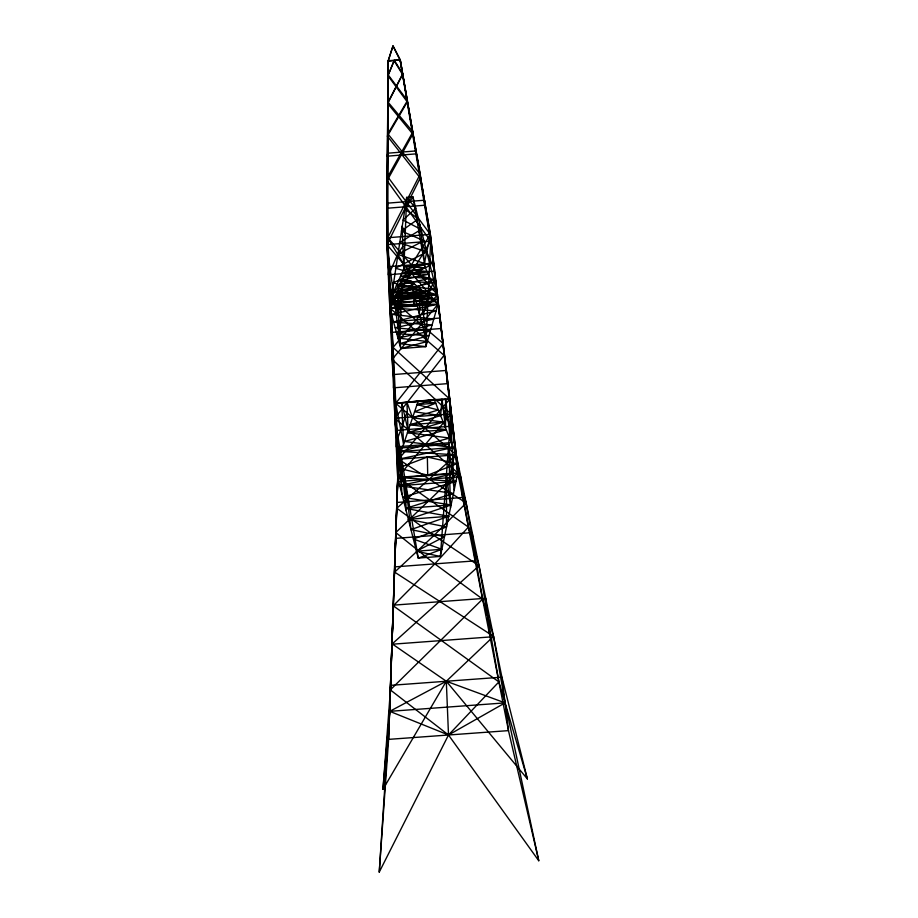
<?xml version="1.0" encoding="UTF-8"?>
<svg xmlns="http://www.w3.org/2000/svg" width="918" height="918" viewBox="0 0 918 918"><rect width="100%" height="100%" fill="white"/><g stroke="black" fill="none" stroke-linecap="round" stroke-linejoin="round"><path stroke-width="1.38" d="M440.376 556.423L450.933 413.926L392.17 359.374L438.058 304.168L410.61 280.77L401.717 281.47L389.806 307.955L436.13 310.846L393.661 322.161L432.08 324.926L396.783 333.704L428.981 335.667L399.491 343.665L425.826 346.625L430.668 241.193L387.086 180.685L412.825 134.097L387.671 103.527L402.577 74.507L394.109 60.749L387.947 75.701L407.294 101.944L387.362 136.151L420.226 178.035L386.903 244.658L438.058 304.168L391.538 314.335L433.778 319.028L395.188 327.806L430.301 331.088L397.976 338.088L427.306 341.496L400.822 348.576L386.903 244.658L387.775 237.751L420.18 174.179L387.866 133.856L407.443 100.601L388.234 74.943L394.292 60.255L402.727 73.773L388.062 102.173L412.916 131.836L387.752 176.772L430.324 234.377L424.093 264.946L437.45 294.747L438.058 304.168L425.826 346.625L400.822 348.576L389.806 307.955L406.651 197.381L412.928 196.877L437.45 294.747L393.03 347.452L449.786 399.135L454.192 489.982L448.684 444.312L399.846 448.053L401.9 493.953L394.866 418.241L395.704 403.312L434.237 399.559L456.257 454.835L501.916 677.163L508.48 730.625L388.612 739.369L398.481 459.241L394.866 418.241L393.03 347.452L389.806 307.955L387.775 237.751L388.325 60.737L400.271 59.762L388.084 61.242L392.996 45.9L400.133 60.267L430.668 241.193L449.786 399.135L457.749 472.862L440.376 556.423L418.229 558.087L397.701 477.44L395.704 403.312L392.17 359.374L390.678 298.407L386.903 244.658L388.084 61.242L392.996 45.9L400.271 59.762L430.324 234.377L456.257 454.835L457.749 472.862L508.48 730.625L538.751 860.74L448.5 734.997L390.322 689.888L398.481 459.241L387.775 237.751L387.086 180.685L388.199 60.99L386.903 244.658L397.701 477.44L388.612 739.369L379.249 872.1L448.5 734.997L498.887 681.902L479.047 565.798L468.409 527.081L456.257 454.835L430.668 241.193L420.18 174.179L400.202 60.014L430.324 234.377L457.749 472.862L466.149 502.972L482.593 599.121L493.54 636.381L505.072 702.878L538.751 860.74M445.643 399.25L445.528 427.914L442.074 399.341L406.892 402.061L408.131 430.794L401.717 402.635L445.643 399.25L450.612 440.674L449.786 399.135L434.237 399.559M413.926 306.061L414.064 296.583L437.748 299.383L413.926 306.061L390.253 303.112L414.064 296.583M379.249 872.1L389.737 711.335L390.322 689.888L482.593 599.121L434.811 563.881L395.784 532.555L398.481 459.241L418.287 400.787M418.229 558.087L394.866 418.241L450.933 413.926L397.701 477.44L468.409 527.081L434.811 563.881L393.248 605.788L389.737 711.335L382.944 789.365L446.309 681.248L493.54 636.381L394.637 572.121L395.784 532.555L457.749 472.862L394.866 418.241L444.06 355.346L389.806 307.955L430.668 241.193L430.324 234.377L387.775 237.751L404.93 266.461L390.678 298.407L443.222 343.539L395.704 403.312L403.553 444.278L401.717 402.635M419.342 313.772L420.318 289.044L426.973 342.644L410.61 280.77L399.892 285.521L418.436 287.437L396.863 292.245L425.091 293.117L394.097 298.407L388.601 281.631M382.944 789.365L390.781 685.333L501.916 677.163L527.368 778.934L446.309 681.248L392.193 643.897L479.047 565.798L433.984 535.481L396.817 508.228L456.257 454.835L395.704 403.312L449.786 399.135L398.481 459.241L466.149 502.972L433.984 535.481L394.637 572.121M406.892 402.061L412.549 417.747L443.233 422.154L407.489 432.676L449.556 438.024L401.109 451.495L456.257 454.835L398.481 459.241L453.331 447.502L404.505 441.478L446.24 429.704L410.185 424.701L440.617 415.59L442.074 399.341M419.113 232.564L419.905 224.726L425.114 267.207L412.928 196.877L404.792 209.109L418.436 218.874L401.338 231.003L423.921 240.745L397.655 254.286L389.473 273.231M447.8 485.094L455.282 451.507M423.462 314.346L428.155 295.734L434.983 277.982M397.483 439.011L407.294 411.448M430.324 234.377L390.678 298.407L437.45 294.747L387.775 237.751M402.933 246.288L397.655 254.286L430.117 265.451L393.134 282.882L437.45 294.747L393.397 292.326L432.045 282.675L398.481 280.919L428.281 274.287L401.854 273.357L425.413 267.872L404.93 266.461L424.093 264.946L403.53 269.594L426.985 271.384L400.466 276.479L430.14 278.429L396.45 285.475L434.902 289.067L390.678 298.407L433.686 279.703L395.463 268.182L426.744 251.991L434.501 269.685M527.368 778.934L505.072 702.878L446.309 681.248L389.737 711.335L448.5 734.997L505.072 702.878L498.887 681.902L393.248 605.788M440.101 556.446L416.474 551.213L444.484 536.663L410.977 529.606L404.746 477.371L446.469 474.193L450.531 507.562L448.684 444.312M418.493 400.776L435.671 403.163L414.557 411.792L440.617 415.59M427.708 475.157L456.992 463.67L427.363 457.038L398.102 468.169L427.708 475.157L427.363 457.038M418.516 558.064L441.856 549.297L413.375 539.004L446.515 526.921L446.469 474.193M410.977 529.606L448.718 516.283L405.584 508.411L453.469 493.448L399.812 485.714L457.749 472.862L397.701 477.44L455.959 481.445L402.761 497.292L451.071 504.969L408.361 519.336L446.515 526.921M412.549 417.747L438.379 409.956L417.001 404.608L434.03 399.571M386.903 244.658L430.668 241.193M417.001 404.608L435.671 403.163M410.185 424.701L443.233 422.154M407.489 432.676L446.24 429.704M401.109 451.495L453.331 447.502M399.812 485.714L455.959 481.445M405.584 508.411L451.071 504.969M408.361 519.336L448.718 516.283M416.474 551.213L441.856 549.297M389.737 711.335L505.072 702.878M422.36 244.75L426.744 251.991L399.491 242.685L421.087 229.443L403.059 220.091L415.774 208.237L406.651 197.381L403.851 268.882L402.107 226.138L405.228 233.665M443.21 408.682L453.917 434.684M396.679 455.982L405.228 488.33M398.584 316.285L394.097 298.407L431.552 298.625L391.194 304.868L438.058 304.168L389.806 307.955L434.857 301.437L392.629 301.678L428.155 295.734L395.428 295.447L421.775 290.295L398.32 289.021L414.81 284.351L401.717 281.47L399.778 344.755L397.505 290.834L400.684 315.23M399.846 448.053L406.226 510.913L404.746 477.371M446.309 681.248L448.5 734.997M416.267 150.908L416.221 153.857L387.166 156.186L387.752 153.203L416.267 150.908M393.512 605.146L391.906 644.241L490.04 636.966L485.714 598.272L393.512 605.146M397.724 481.583L396.828 502.467L462.592 497.487L460.767 476.786L397.724 481.583M395.784 538.361L394.591 566.899L475.065 560.864L472.231 532.589L395.784 538.361M397.046 430.358L396.243 446.825L454.226 442.384L452.918 426.067L397.046 430.358M394.327 374.487L393.478 387.832L447.387 383.655L446.4 370.447L394.327 374.487M391.802 321.782L390.93 332.431L440.915 328.529L440.204 318.007L391.802 321.782M389.163 266.645L388.28 274.769L434.18 271.154L433.721 263.133L389.163 266.645M387.763 203.142L387.006 208.248L424.724 205.253L424.575 200.216L387.763 203.142"/></g></svg>
